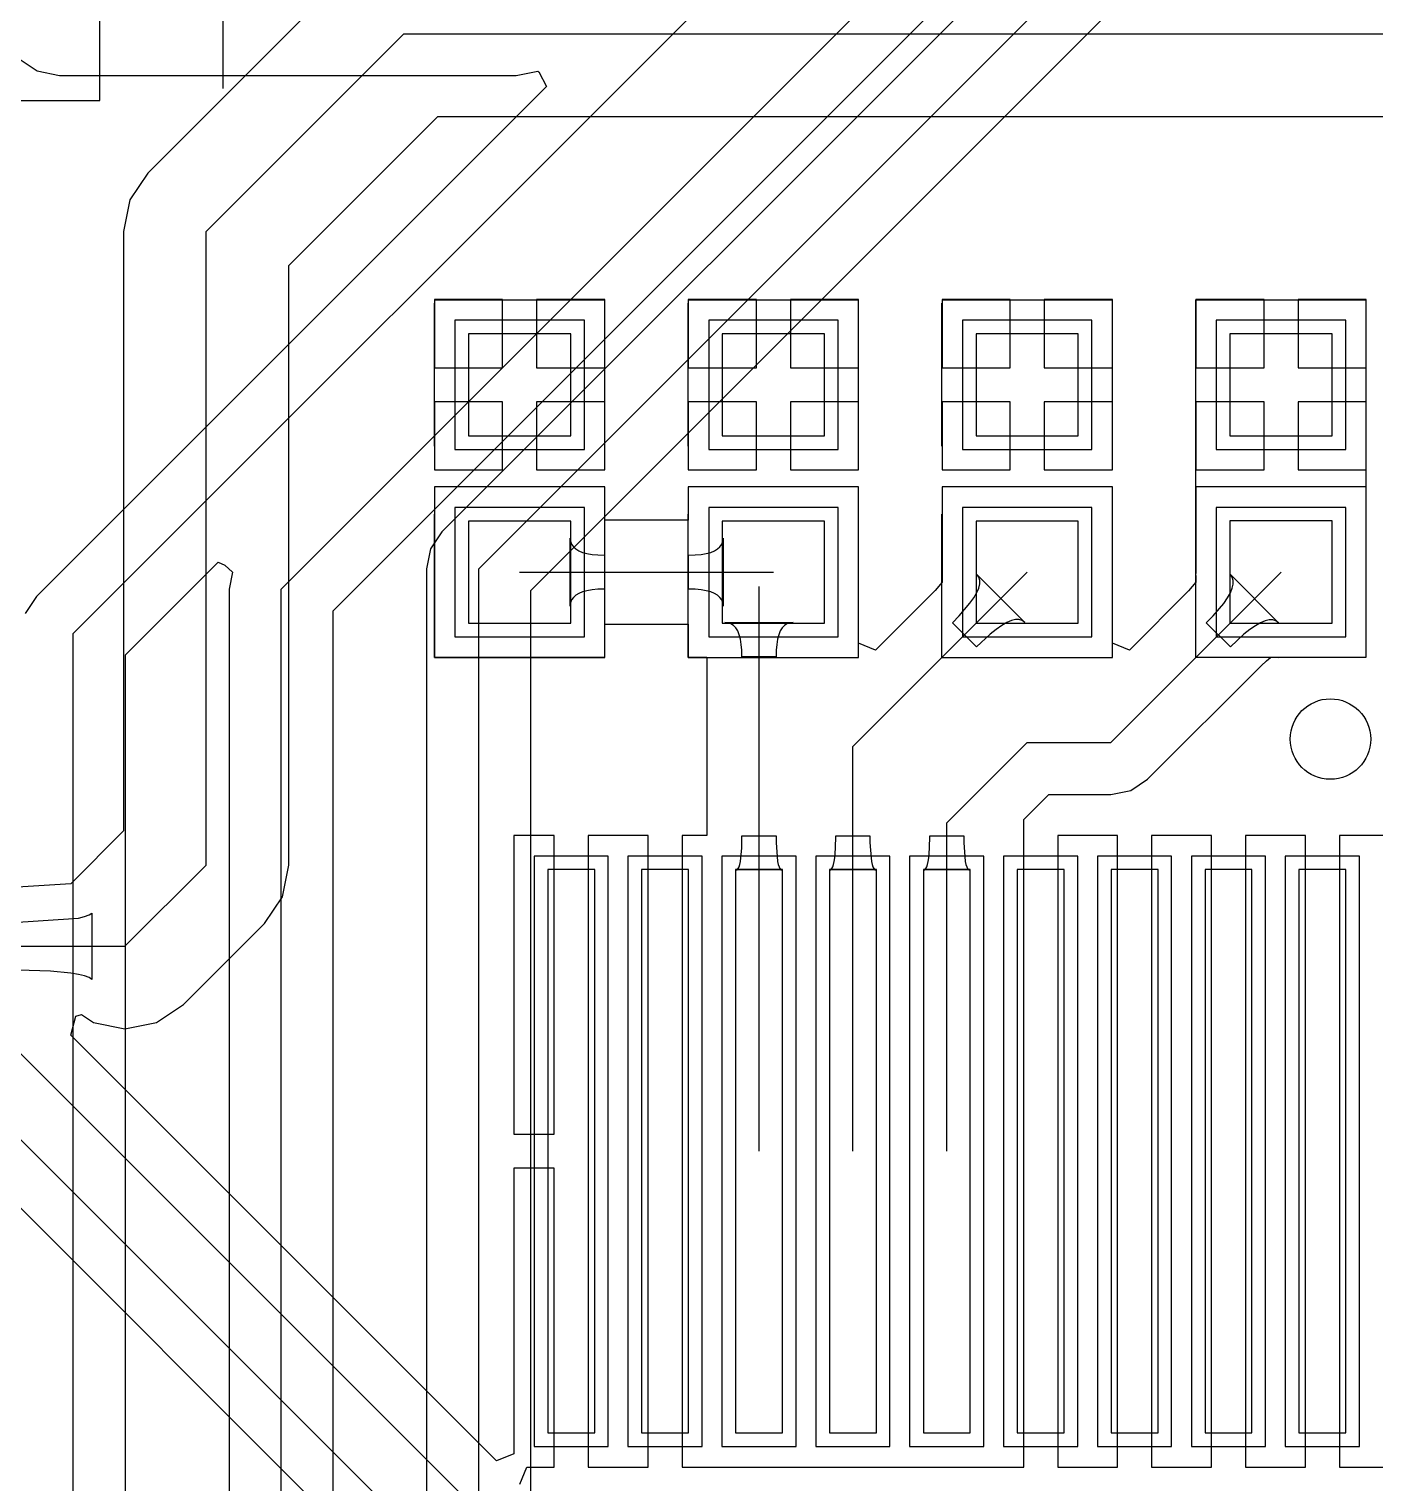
# Model space of a CAD drawing. Header units: millimetres. Extents: x 57.2 to 126.2, y 70.1 to 101.2.
# Drawn here: x 65.05 to 75.08, y 77.21 to 88.05 of the extents above; entities that cross this region are included whole.
import ezdxf

# ---------------------------------------------------------------- set-up
doc = ezdxf.new("R2010")
doc.units = ezdxf.units.MM
for name, color, linetype in [('BottomLayer', 5, 'Continuous'), ('MultiLayer', 9, 'Continuous'), ('TopLayer', 1, 'Continuous'), ('TopOverlay', 2, 'Continuous'), ('TopPaste', 8, 'Continuous'), ('TopSolder', 216, 'Continuous')]:
    doc.layers.add(name, color=color, linetype=linetype)

# ---------------------------------------------------------------- blocks, each defined once
blk = doc.blocks.new('C0603_6')
at = {"layer": 'TopLayer'}
for p, q in [((-0.356, 0.559), (-0.356, -0.203)), ((0.406, 0.559), (-0.356, 0.559)), ((0.406, -0.203), (0.406, 0.559)), ((1.041, 0.559), (1.041, -0.203)), ((1.803, 0.559), (1.041, 0.559)), ((1.803, -0.203), (1.803, 0.559)), ((-0.356, -0.203), (0.406, -0.203)), ((1.041, -0.203), (1.803, -0.203))]:
    blk.add_line(p, q, dxfattribs=at)
at = {"layer": 'TopOverlay'}
for p, q in [((-0.61, 0.813), (0.457, 0.813)), ((-0.61, 0.813), (-0.61, -0.457)), ((0.965, 0.813), (2.032, 0.813)), ((2.057, 0.813), (2.057, -0.457)), ((-0.61, -0.457), (0.457, -0.457)), ((0.965, -0.457), (2.032, -0.457))]:
    blk.add_line(p, q, dxfattribs=at)
at = {"layer": 'TopPaste'}
for p, q in [((-0.356, 0.559), (-0.356, -0.203)), ((0.406, 0.559), (-0.356, 0.559)), ((0.406, -0.203), (0.406, 0.559)), ((1.041, 0.559), (1.041, -0.203)), ((1.803, 0.559), (1.041, 0.559)), ((1.803, -0.203), (1.803, 0.559)), ((-0.356, -0.203), (0.406, -0.203)), ((1.041, -0.203), (1.803, -0.203))]:
    blk.add_line(p, q, dxfattribs=at)
at = {"layer": 'TopSolder'}
for p, q in [((-0.457, 0.66), (-0.457, -0.305)), ((0.508, 0.66), (-0.457, 0.66)), ((0.508, -0.305), (0.508, 0.66)), ((0.94, 0.66), (0.94, -0.305)), ((1.905, 0.66), (0.94, 0.66)), ((1.905, -0.305), (1.905, 0.66)), ((-0.457, -0.305), (0.508, -0.305)), ((0.94, -0.305), (1.905, -0.305))]:
    blk.add_line(p, q, dxfattribs=at)
blk = doc.blocks.new('C0603_7')
at = {"layer": 'TopLayer'}
for p, q in [((-0.356, 0.559), (-0.356, -0.203)), ((0.406, 0.559), (-0.356, 0.559)), ((0.406, -0.203), (0.406, 0.559)), ((1.041, 0.559), (1.041, -0.203)), ((1.803, 0.559), (1.041, 0.559)), ((1.803, -0.203), (1.803, 0.559)), ((-0.356, -0.203), (0.406, -0.203)), ((1.041, -0.203), (1.803, -0.203))]:
    blk.add_line(p, q, dxfattribs=at)
at = {"layer": 'TopOverlay'}
for p, q in [((-0.61, 0.813), (0.457, 0.813)), ((-0.61, 0.813), (-0.61, -0.457)), ((0.965, 0.813), (2.032, 0.813)), ((2.057, 0.813), (2.057, -0.457)), ((-0.61, -0.457), (0.457, -0.457)), ((0.965, -0.457), (2.032, -0.457))]:
    blk.add_line(p, q, dxfattribs=at)
at = {"layer": 'TopPaste'}
for p, q in [((-0.356, 0.559), (-0.356, -0.203)), ((0.406, 0.559), (-0.356, 0.559)), ((0.406, -0.203), (0.406, 0.559)), ((1.041, 0.559), (1.041, -0.203)), ((1.803, 0.559), (1.041, 0.559)), ((1.803, -0.203), (1.803, 0.559)), ((-0.356, -0.203), (0.406, -0.203)), ((1.041, -0.203), (1.803, -0.203))]:
    blk.add_line(p, q, dxfattribs=at)
at = {"layer": 'TopSolder'}
for p, q in [((-0.457, 0.66), (-0.457, -0.305)), ((0.508, 0.66), (-0.457, 0.66)), ((0.508, -0.305), (0.508, 0.66)), ((0.94, 0.66), (0.94, -0.305)), ((1.905, 0.66), (0.94, 0.66)), ((1.905, -0.305), (1.905, 0.66)), ((-0.457, -0.305), (0.508, -0.305)), ((0.94, -0.305), (1.905, -0.305))]:
    blk.add_line(p, q, dxfattribs=at)
blk = doc.blocks.new('C0603_8')
at = {"layer": 'TopLayer'}
for p, q in [((-0.356, 0.559), (-0.356, -0.203)), ((0.406, 0.559), (-0.356, 0.559)), ((0.406, -0.203), (0.406, 0.559)), ((1.041, 0.559), (1.041, -0.203)), ((1.803, 0.559), (1.041, 0.559)), ((1.803, -0.203), (1.803, 0.559)), ((-0.356, -0.203), (0.406, -0.203)), ((1.041, -0.203), (1.803, -0.203))]:
    blk.add_line(p, q, dxfattribs=at)
at = {"layer": 'TopOverlay'}
for p, q in [((-0.61, 0.813), (0.457, 0.813)), ((-0.61, 0.813), (-0.61, -0.457)), ((0.965, 0.813), (2.032, 0.813)), ((2.057, 0.813), (2.057, -0.457)), ((-0.61, -0.457), (0.457, -0.457)), ((0.965, -0.457), (2.032, -0.457))]:
    blk.add_line(p, q, dxfattribs=at)
at = {"layer": 'TopPaste'}
for p, q in [((-0.356, 0.559), (-0.356, -0.203)), ((0.406, 0.559), (-0.356, 0.559)), ((0.406, -0.203), (0.406, 0.559)), ((1.041, 0.559), (1.041, -0.203)), ((1.803, 0.559), (1.041, 0.559)), ((1.803, -0.203), (1.803, 0.559)), ((-0.356, -0.203), (0.406, -0.203)), ((1.041, -0.203), (1.803, -0.203))]:
    blk.add_line(p, q, dxfattribs=at)
at = {"layer": 'TopSolder'}
for p, q in [((-0.457, 0.66), (-0.457, -0.305)), ((0.508, 0.66), (-0.457, 0.66)), ((0.508, -0.305), (0.508, 0.66)), ((0.94, 0.66), (0.94, -0.305)), ((1.905, 0.66), (0.94, 0.66)), ((1.905, -0.305), (1.905, 0.66)), ((-0.457, -0.305), (0.508, -0.305)), ((0.94, -0.305), (1.905, -0.305))]:
    blk.add_line(p, q, dxfattribs=at)
blk = doc.blocks.new('R0603_29')
at = {"layer": 'TopLayer'}
for p, q in [((-1.079, 0.381), (-1.079, -0.381)), ((-0.317, 0.381), (-1.079, 0.381)), ((-0.317, -0.381), (-0.317, 0.381)), ((0.317, 0.381), (0.317, -0.381)), ((1.079, 0.381), (0.317, 0.381)), ((1.079, -0.381), (1.079, 0.381)), ((-1.079, -0.381), (-0.317, -0.381)), ((0.317, -0.381), (1.079, -0.381))]:
    blk.add_line(p, q, dxfattribs=at)
at = {"layer": 'TopOverlay'}
for p, q in [((1.333, 0.635), (-1.333, 0.635)), ((-1.333, -0.635), (-1.333, 0.635)), ((1.333, -0.635), (1.333, 0.635)), ((1.333, -0.635), (-1.333, -0.635))]:
    blk.add_line(p, q, dxfattribs=at)
at = {"layer": 'TopPaste'}
for p, q in [((-1.079, 0.381), (-1.079, -0.381)), ((-0.317, 0.381), (-1.079, 0.381)), ((-0.317, -0.381), (-0.317, 0.381)), ((0.317, 0.381), (0.317, -0.381)), ((1.079, 0.381), (0.317, 0.381)), ((1.079, -0.381), (1.079, 0.381)), ((-1.079, -0.381), (-0.317, -0.381)), ((0.317, -0.381), (1.079, -0.381))]:
    blk.add_line(p, q, dxfattribs=at)
at = {"layer": 'TopSolder'}
for p, q in [((-1.181, 0.483), (-1.181, -0.483)), ((-0.216, 0.483), (-1.181, 0.483)), ((-0.216, -0.483), (-0.216, 0.483)), ((0.216, 0.483), (0.216, -0.483)), ((1.181, 0.483), (0.216, 0.483)), ((1.181, -0.483), (1.181, 0.483)), ((-1.181, -0.483), (-0.216, -0.483)), ((0.216, -0.483), (1.181, -0.483))]:
    blk.add_line(p, q, dxfattribs=at)
blk = doc.blocks.new('SSH1106_B_50')
at = {"layer": 'TopLayer'}
for p, q in [((24.451, -5.23), (24.451, -9.43)), ((24.801, -5.23), (24.451, -5.23)), ((24.801, -9.43), (24.801, -5.23)), ((25.151, -5.23), (25.151, -9.43)), ((25.501, -5.23), (25.151, -5.23)), ((25.501, -9.43), (25.501, -5.23)), ((25.851, -5.23), (25.851, -9.43)), ((26.201, -5.23), (25.851, -5.23)), ((26.201, -9.43), (26.201, -5.23)), ((26.551, -5.23), (26.551, -9.43)), ((26.901, -5.23), (26.551, -5.23)), ((26.901, -9.43), (26.901, -5.23)), ((27.251, -5.23), (27.251, -9.43)), ((27.601, -5.23), (27.251, -5.23)), ((27.601, -9.43), (27.601, -5.23)), ((27.951, -5.23), (27.951, -9.43)), ((28.301, -5.23), (27.951, -5.23)), ((28.301, -9.43), (28.301, -5.23)), ((28.651, -5.23), (28.651, -9.43)), ((29.001, -5.23), (28.651, -5.23)), ((29.001, -9.43), (29.001, -5.23)), ((29.351, -5.23), (29.351, -9.43)), ((29.701, -5.23), (29.351, -5.23)), ((29.701, -9.43), (29.701, -5.23)), ((30.051, -5.23), (30.051, -9.43)), ((30.401, -5.23), (30.051, -5.23)), ((30.401, -9.43), (30.401, -5.23)), ((24.451, -9.43), (24.801, -9.43)), ((25.151, -9.43), (25.501, -9.43)), ((25.851, -9.43), (26.201, -9.43)), ((26.551, -9.43), (26.901, -9.43)), ((27.251, -9.43), (27.601, -9.43)), ((27.951, -9.43), (28.301, -9.43)), ((28.651, -9.43), (29.001, -9.43)), ((29.351, -9.43), (29.701, -9.43)), ((30.051, -9.43), (30.401, -9.43))]:
    blk.add_line(p, q, dxfattribs=at)
at = {"layer": 'TopPaste'}
for p, q in [((24.451, -5.23), (24.451, -9.43)), ((24.801, -5.23), (24.451, -5.23)), ((24.801, -9.43), (24.801, -5.23)), ((25.151, -5.23), (25.151, -9.43)), ((25.501, -5.23), (25.151, -5.23)), ((25.501, -9.43), (25.501, -5.23)), ((25.851, -5.23), (25.851, -9.43)), ((26.201, -5.23), (25.851, -5.23)), ((26.201, -9.43), (26.201, -5.23)), ((26.551, -5.23), (26.551, -9.43)), ((26.901, -5.23), (26.551, -5.23)), ((26.901, -9.43), (26.901, -5.23)), ((27.251, -5.23), (27.251, -9.43)), ((27.601, -5.23), (27.251, -5.23)), ((27.601, -9.43), (27.601, -5.23)), ((27.951, -5.23), (27.951, -9.43)), ((28.301, -5.23), (27.951, -5.23)), ((28.301, -9.43), (28.301, -5.23)), ((28.651, -5.23), (28.651, -9.43)), ((29.001, -5.23), (28.651, -5.23)), ((29.001, -9.43), (29.001, -5.23)), ((29.351, -5.23), (29.351, -9.43)), ((29.701, -5.23), (29.351, -5.23)), ((29.701, -9.43), (29.701, -5.23)), ((30.051, -5.23), (30.051, -9.43)), ((30.401, -5.23), (30.051, -5.23)), ((30.401, -9.43), (30.401, -5.23)), ((24.451, -9.43), (24.801, -9.43)), ((25.151, -9.43), (25.501, -9.43)), ((25.851, -9.43), (26.201, -9.43)), ((26.551, -9.43), (26.901, -9.43)), ((27.251, -9.43), (27.601, -9.43)), ((27.951, -9.43), (28.301, -9.43)), ((28.651, -9.43), (29.001, -9.43)), ((29.351, -9.43), (29.701, -9.43)), ((30.051, -9.43), (30.401, -9.43))]:
    blk.add_line(p, q, dxfattribs=at)
at = {"layer": 'TopSolder'}
for p, q in [((24.35, -5.128), (24.35, -9.531)), ((24.903, -5.128), (24.35, -5.128)), ((24.903, -9.531), (24.903, -5.128)), ((25.05, -5.128), (25.05, -9.531)), ((25.603, -5.128), (25.05, -5.128)), ((25.603, -9.531), (25.603, -5.128)), ((25.75, -5.128), (25.75, -9.531)), ((26.303, -5.128), (25.75, -5.128)), ((26.303, -9.531), (26.303, -5.128)), ((26.45, -5.128), (26.45, -9.531)), ((27.003, -5.128), (26.45, -5.128)), ((27.003, -9.531), (27.003, -5.128)), ((27.15, -5.128), (27.15, -9.531)), ((27.703, -5.128), (27.15, -5.128)), ((27.703, -9.531), (27.703, -5.128)), ((27.85, -5.128), (27.85, -9.531)), ((28.403, -5.128), (27.85, -5.128)), ((28.403, -9.531), (28.403, -5.128)), ((28.55, -5.128), (28.55, -9.531)), ((29.103, -5.128), (28.55, -5.128)), ((29.103, -9.531), (29.103, -5.128)), ((29.25, -5.128), (29.25, -9.531)), ((29.803, -5.128), (29.25, -5.128)), ((29.803, -9.531), (29.803, -5.128)), ((29.95, -5.128), (29.95, -9.531)), ((30.503, -5.128), (29.95, -5.128)), ((30.503, -9.531), (30.503, -5.128)), ((24.35, -9.531), (24.903, -9.531)), ((25.05, -9.531), (25.603, -9.531)), ((25.75, -9.531), (26.303, -9.531)), ((26.45, -9.531), (27.003, -9.531)), ((27.15, -9.531), (27.703, -9.531)), ((27.85, -9.531), (28.403, -9.531)), ((28.55, -9.531), (29.103, -9.531)), ((29.25, -9.531), (29.803, -9.531)), ((29.95, -9.531), (30.503, -9.531))]:
    blk.add_line(p, q, dxfattribs=at)
blk = doc.blocks.new('S2B_PH_SM4_TB_56')
at = {"layer": 'TopLayer'}
for p, q in [((-3.973, 3.894), (-3.973, 0.494)), ((-2.473, 3.894), (-3.973, 3.894)), ((-2.473, 0.494), (-2.473, 3.894)), ((2.727, 3.894), (2.727, 0.494)), ((4.227, 3.894), (2.727, 3.894)), ((4.227, 0.494), (4.227, 3.894)), ((-3.973, 0.494), (-2.473, 0.494)), ((2.727, 0.494), (4.227, 0.494)), ((-1.373, -1.806), (-1.373, -5.306)), ((-0.373, -1.806), (-1.373, -1.806)), ((-0.373, -5.306), (-0.373, -1.806)), ((0.627, -1.806), (0.627, -5.306)), ((1.627, -1.806), (0.627, -1.806)), ((1.627, -5.306), (1.627, -1.806)), ((-1.373, -5.306), (-0.373, -5.306)), ((0.627, -5.306), (1.627, -5.306))]:
    blk.add_line(p, q, dxfattribs=at)
at = {"layer": 'TopOverlay'}
for p, q in [((-2.073, 3.694), (2.327, 3.694)), ((-3.823, 0.094), (-3.823, -3.906)), ((4.077, 0.094), (4.077, -3.906)), ((-3.823, -3.906), (-1.773, -3.906)), ((2.027, -3.906), (4.077, -3.906)), ((3.035, -4.267), (3.035, -5.486)), ((-3.734, -4.826), (-2.489, -4.826)), ((2.413, -4.877), (3.658, -4.877))]:
    blk.add_line(p, q, dxfattribs=at)
blk.add_circle((2.408, -4.216), 0.127, dxfattribs=at)
at = {"layer": 'TopPaste'}
for p, q in [((-3.973, 3.894), (-3.973, 0.494)), ((-2.473, 3.894), (-3.973, 3.894)), ((-2.473, 0.494), (-2.473, 3.894)), ((2.727, 3.894), (2.727, 0.494)), ((4.227, 3.894), (2.727, 3.894)), ((4.227, 0.494), (4.227, 3.894)), ((-3.973, 0.494), (-2.473, 0.494)), ((2.727, 0.494), (4.227, 0.494)), ((-1.373, -1.806), (-1.373, -5.306)), ((-0.373, -1.806), (-1.373, -1.806)), ((-0.373, -5.306), (-0.373, -1.806)), ((0.627, -1.806), (0.627, -5.306)), ((1.627, -1.806), (0.627, -1.806)), ((1.627, -5.306), (1.627, -1.806)), ((-1.373, -5.306), (-0.373, -5.306)), ((0.627, -5.306), (1.627, -5.306))]:
    blk.add_line(p, q, dxfattribs=at)
at = {"layer": 'TopSolder'}
for p, q in [((-4.075, 3.996), (-4.075, 0.392)), ((-2.371, 3.996), (-4.075, 3.996)), ((-2.371, 0.392), (-2.371, 3.996)), ((2.625, 3.996), (2.625, 0.392)), ((4.329, 3.996), (2.625, 3.996)), ((4.329, 0.392), (4.329, 3.996)), ((-4.075, 0.392), (-2.371, 0.392)), ((2.625, 0.392), (4.329, 0.392)), ((-1.475, -1.704), (-1.475, -5.408)), ((-0.271, -1.704), (-1.475, -1.704)), ((-0.271, -5.408), (-0.271, -1.704)), ((0.525, -1.704), (0.525, -5.408)), ((1.729, -1.704), (0.525, -1.704)), ((1.729, -5.408), (1.729, -1.704)), ((-1.475, -5.408), (-0.271, -5.408)), ((0.525, -5.408), (1.729, -5.408))]:
    blk.add_line(p, q, dxfattribs=at)

msp = doc.modelspace()

# ---------------------------------------------------------------- linework, layer by layer
at = {"layer": 'BottomLayer'}
for p, q in [((66.929, 83.871), (73.076, 90.018)), ((65.38, 83.541), (71.044, 89.205)), ((67.317, 83.71), (72.772, 89.165)), ((68.402, 84.023), (73.533, 89.154)), ((72.909, 89.079), (68.128, 84.298)), ((68.791, 83.862), (73.513, 88.584)), ((64.969, 87.829), (65.111, 87.734)), ((65.111, 87.734), (65.278, 87.701)), ((65.278, 87.701), (68.682, 87.701)), ((68.682, 87.701), (68.843, 87.733)), ((68.843, 87.733), (68.851, 87.727)), ((68.851, 87.727), (68.907, 87.618)), ((68.907, 87.618), (65.105, 83.815)), ((68.128, 84.298), (68.043, 84.172)), ((68.043, 84.172), (68.014, 84.023)), ((65.768, 83.38), (66.461, 84.073)), ((66.461, 84.073), (66.509, 84.049)), ((66.509, 84.049), (66.566, 83.998)), ((68.014, 84.023), (68.014, 75.677)), ((68.402, 75.26), (68.402, 84.023)), ((66.566, 83.998), (66.541, 83.871)), ((65.105, 83.815), (65.021, 83.689)), ((66.541, 83.871), (66.541, 75.356)), ((66.929, 74.981), (66.929, 83.871)), ((68.791, 75.677), (68.791, 83.862)), ((67.317, 75.386), (67.317, 83.71)), ((65.38, 74.981), (65.38, 83.541)), ((65.768, 75.398), (65.768, 83.38))]:
    msp.add_line(p, q, dxfattribs=at)
msp.add_circle((74.752, 82.753), 0.3, dxfattribs=at)
at = {"layer": 'MultiLayer'}
msp.add_circle((74.752, 82.753), 0.3, dxfattribs=at)
at = {"layer": 'TopLayer'}
for p, q in [((67.408, 88.446), (65.935, 86.973)), ((66.37, 86.538), (67.843, 88.011)), ((67.843, 88.011), (77.953, 88.011)), ((66.986, 86.283), (68.098, 87.395)), ((68.098, 87.395), (75.789, 87.395)), ((65.935, 86.973), (65.801, 86.773)), ((65.801, 86.773), (65.754, 86.538)), ((65.754, 86.538), (65.754, 82.068)), ((66.37, 81.813), (66.37, 86.538)), ((66.986, 81.813), (66.986, 86.283)), ((68.58, 86.03), (68.072, 86.03)), ((68.072, 86.03), (68.072, 85.522)), ((68.58, 85.522), (68.58, 86.03)), ((69.342, 86.03), (68.834, 86.03)), ((68.834, 86.03), (68.834, 85.522)), ((69.342, 85.522), (69.342, 86.03)), ((70.472, 86.03), (69.964, 86.03)), ((69.964, 86.03), (69.964, 85.522)), ((70.472, 85.522), (70.472, 86.03)), ((71.234, 86.03), (70.726, 86.03)), ((70.726, 86.03), (70.726, 85.522)), ((71.234, 85.522), (71.234, 86.03)), ((72.365, 86.03), (71.857, 86.03)), ((71.857, 86.03), (71.857, 85.522)), ((72.365, 85.522), (72.365, 86.03)), ((73.127, 86.03), (72.619, 86.03)), ((72.619, 86.03), (72.619, 85.522)), ((73.127, 85.522), (73.127, 86.03)), ((74.257, 86.03), (73.749, 86.03)), ((73.749, 86.03), (73.749, 85.522)), ((74.257, 85.522), (74.257, 86.03)), ((75.019, 86.03), (74.511, 86.03)), ((74.511, 86.03), (74.511, 85.522)), ((75.019, 85.522), (75.019, 86.03)), ((68.072, 85.522), (68.58, 85.522)), ((68.834, 85.522), (69.342, 85.522)), ((69.964, 85.522), (70.472, 85.522)), ((70.726, 85.522), (71.234, 85.522)), ((71.857, 85.522), (72.365, 85.522)), ((72.619, 85.522), (73.127, 85.522)), ((73.749, 85.522), (74.257, 85.522)), ((74.511, 85.522), (75.019, 85.522)), ((68.58, 85.268), (68.072, 85.268)), ((68.072, 85.268), (68.072, 84.76)), ((68.58, 84.76), (68.58, 85.268)), ((69.342, 85.268), (68.834, 85.268)), ((68.834, 85.268), (68.834, 84.76)), ((69.342, 84.76), (69.342, 85.268)), ((70.472, 85.268), (69.964, 85.268)), ((69.964, 85.268), (69.964, 84.76)), ((70.472, 84.76), (70.472, 85.268)), ((71.234, 85.268), (70.726, 85.268)), ((70.726, 85.268), (70.726, 84.76)), ((71.234, 84.76), (71.234, 85.268)), ((72.365, 85.268), (71.857, 85.268)), ((71.857, 85.268), (71.857, 84.76)), ((72.365, 84.76), (72.365, 85.268)), ((73.127, 85.268), (72.619, 85.268)), ((72.619, 85.268), (72.619, 84.76)), ((73.127, 84.76), (73.127, 85.268)), ((74.257, 85.268), (73.749, 85.268)), ((73.749, 85.268), (73.749, 84.76)), ((74.257, 84.76), (74.257, 85.268)), ((75.019, 85.268), (74.511, 85.268)), ((74.511, 85.268), (74.511, 84.76)), ((75.019, 84.76), (75.019, 85.268)), ((68.072, 84.76), (68.58, 84.76)), ((68.834, 84.76), (69.342, 84.76)), ((69.964, 84.76), (70.472, 84.76)), ((70.726, 84.76), (71.234, 84.76)), ((71.857, 84.76), (72.365, 84.76)), ((72.619, 84.76), (73.127, 84.76)), ((73.749, 84.76), (74.257, 84.76)), ((74.511, 84.76), (75.019, 84.76)), ((69.342, 84.633), (68.072, 84.633)), ((68.072, 84.633), (68.072, 83.363)), ((69.342, 84.386), (69.342, 84.633)), ((71.234, 84.633), (69.964, 84.633)), ((69.964, 84.633), (69.964, 84.386)), ((71.234, 83.469), (71.234, 84.633)), ((73.127, 84.633), (71.857, 84.633)), ((71.857, 84.633), (71.857, 83.922)), ((73.127, 83.469), (73.127, 84.633)), ((75.019, 84.633), (73.749, 84.633)), ((73.749, 84.633), (73.749, 83.989)), ((75.019, 83.363), (75.019, 84.633)), ((69.964, 84.386), (69.342, 84.386)), ((69.085, 83.744), (69.085, 84.252)), ((69.085, 84.252), (69.087, 84.228)), ((69.087, 84.228), (69.095, 84.206)), ((70.214, 84.206), (70.222, 84.228)), ((70.222, 84.228), (70.224, 84.252)), ((70.224, 84.252), (70.224, 83.744)), ((69.095, 84.206), (69.108, 84.187)), ((69.108, 84.187), (69.126, 84.171)), ((69.126, 84.171), (69.148, 84.157)), ((69.148, 84.157), (69.176, 84.145)), ((69.176, 84.145), (69.209, 84.136)), ((69.209, 84.136), (69.248, 84.13)), ((69.248, 84.13), (69.291, 84.126)), ((69.291, 84.126), (69.339, 84.125)), ((69.339, 84.125), (69.339, 83.871)), ((69.967, 84.125), (70.016, 84.126)), ((69.967, 83.871), (69.967, 84.125)), ((70.016, 84.126), (70.06, 84.13)), ((70.06, 84.13), (70.098, 84.136)), ((70.098, 84.136), (70.132, 84.145)), ((70.132, 84.145), (70.16, 84.157)), ((70.16, 84.157), (70.183, 84.171)), ((70.183, 84.171), (70.201, 84.187)), ((70.201, 84.187), (70.214, 84.206)), ((68.707, 83.998), (70.599, 83.998)), ((71.192, 82.698), (72.492, 83.998)), ((71.857, 83.922), (71.804, 83.86)), ((72.131, 83.96), (72.117, 83.979)), ((72.117, 83.979), (72.473, 83.623)), ((72.13, 83.879), (72.137, 83.91)), ((72.138, 83.936), (72.131, 83.96)), ((72.137, 83.91), (72.138, 83.936)), ((73.114, 82.728), (74.384, 83.998)), ((73.749, 83.922), (73.695, 83.859)), ((73.749, 83.989), (73.747, 83.979)), ((73.747, 83.979), (73.749, 83.969)), ((73.749, 83.969), (73.749, 83.922)), ((74.02, 83.959), (74.006, 83.979)), ((74.006, 83.979), (74.365, 83.62)), ((74.027, 83.936), (74.02, 83.959)), ((74.02, 83.878), (74.027, 83.909)), ((74.027, 83.909), (74.027, 83.936)), ((69.095, 83.79), (69.087, 83.768)), ((69.108, 83.809), (69.095, 83.79)), ((69.126, 83.825), (69.108, 83.809)), ((69.148, 83.839), (69.126, 83.825)), ((69.176, 83.85), (69.148, 83.839)), ((69.209, 83.859), (69.176, 83.85)), ((69.248, 83.866), (69.209, 83.859)), ((69.291, 83.87), (69.248, 83.866)), ((69.339, 83.871), (69.291, 83.87)), ((70.016, 83.87), (69.967, 83.871)), ((70.06, 83.866), (70.016, 83.87)), ((70.098, 83.859), (70.06, 83.866)), ((70.132, 83.85), (70.098, 83.859)), ((70.16, 83.839), (70.132, 83.85)), ((70.183, 83.825), (70.16, 83.839)), ((70.201, 83.809), (70.183, 83.825)), ((70.214, 83.79), (70.201, 83.809)), ((70.222, 83.768), (70.214, 83.79)), ((70.492, 79.68), (70.492, 83.89)), ((71.804, 83.86), (71.361, 83.417)), ((72.064, 83.766), (72.093, 83.807)), ((72.093, 83.807), (72.115, 83.845)), ((72.115, 83.845), (72.13, 83.879)), ((73.695, 83.859), (73.254, 83.417)), ((73.956, 83.765), (73.984, 83.807)), ((73.984, 83.807), (74.006, 83.844)), ((74.006, 83.844), (74.02, 83.878)), ((69.087, 83.768), (69.085, 83.744)), ((70.224, 83.744), (70.222, 83.768)), ((71.985, 83.672), (72.064, 83.766)), ((73.877, 83.672), (73.956, 83.765)), ((69.342, 83.363), (69.342, 83.609)), ((69.342, 83.609), (69.964, 83.609)), ((69.964, 83.609), (69.964, 83.363)), ((70.262, 83.62), (70.238, 83.623)), ((70.238, 83.623), (70.746, 83.623)), ((70.283, 83.613), (70.262, 83.62)), ((70.302, 83.6), (70.283, 83.613)), ((70.319, 83.582), (70.302, 83.6)), ((70.333, 83.559), (70.319, 83.582)), ((70.664, 83.582), (70.65, 83.559)), ((70.681, 83.6), (70.664, 83.582)), ((70.7, 83.613), (70.681, 83.6)), ((70.721, 83.62), (70.7, 83.613)), ((70.746, 83.623), (70.721, 83.62)), ((71.934, 83.62), (71.985, 83.672)), ((72.114, 83.44), (71.934, 83.62)), ((72.26, 83.57), (72.215, 83.534)), ((72.301, 83.6), (72.26, 83.57)), ((72.339, 83.621), (72.301, 83.6)), ((72.373, 83.636), (72.339, 83.621)), ((72.403, 83.644), (72.373, 83.636)), ((72.43, 83.644), (72.403, 83.644)), ((72.453, 83.637), (72.43, 83.644)), ((72.473, 83.623), (72.453, 83.637)), ((73.826, 83.62), (73.877, 83.672)), ((74.006, 83.44), (73.826, 83.62)), ((74.151, 83.57), (74.107, 83.534)), ((74.193, 83.598), (74.151, 83.57)), ((74.23, 83.62), (74.193, 83.598)), ((74.265, 83.634), (74.23, 83.62)), ((74.295, 83.641), (74.265, 83.634)), ((74.322, 83.641), (74.295, 83.641)), ((74.345, 83.634), (74.322, 83.641)), ((74.365, 83.62), (74.345, 83.634)), ((70.344, 83.53), (70.333, 83.559)), ((70.353, 83.497), (70.344, 83.53)), ((70.36, 83.458), (70.353, 83.497)), ((70.63, 83.497), (70.624, 83.458)), ((70.639, 83.53), (70.63, 83.497)), ((70.65, 83.559), (70.639, 83.53)), ((71.361, 83.417), (71.234, 83.469)), ((72.215, 83.534), (72.114, 83.44)), ((73.254, 83.417), (73.127, 83.469)), ((74.107, 83.534), (74.006, 83.44)), ((68.072, 83.363), (69.342, 83.363)), ((69.964, 83.363), (70.103, 83.363)), ((70.103, 83.363), (70.103, 82.034)), ((70.363, 83.415), (70.36, 83.458)), ((70.365, 83.366), (70.363, 83.415)), ((70.619, 83.366), (70.365, 83.366)), ((70.62, 83.415), (70.619, 83.366)), ((70.624, 83.458), (70.62, 83.415)), ((74.276, 83.337), (74.306, 83.362)), ((74.306, 83.362), (74.308, 83.363)), ((74.308, 83.363), (74.355, 83.363)), ((74.355, 83.363), (74.365, 83.361)), ((74.365, 83.361), (74.375, 83.363)), ((74.375, 83.363), (75.019, 83.363)), ((73.389, 82.453), (74.235, 83.299)), ((74.235, 83.299), (74.276, 83.337)), ((71.892, 82.128), (72.492, 82.728)), ((72.492, 82.728), (73.114, 82.728)), ((71.192, 79.68), (71.192, 82.698)), ((73.263, 82.369), (73.389, 82.453)), ((72.464, 82.151), (72.653, 82.339)), ((72.653, 82.339), (73.114, 82.339)), ((73.114, 82.339), (73.263, 82.369)), ((65.754, 82.068), (65.361, 81.675)), ((71.892, 79.68), (71.892, 82.128)), ((72.465, 82.15), (72.464, 82.151)), ((72.465, 79.68), (72.465, 82.15)), ((68.965, 82.034), (68.663, 82.034)), ((68.663, 82.034), (68.663, 79.807)), ((68.965, 79.807), (68.965, 82.034)), ((69.665, 82.034), (69.219, 82.034)), ((69.219, 82.034), (69.219, 79.68)), ((69.665, 79.68), (69.665, 82.034)), ((70.103, 82.034), (69.919, 82.034)), ((69.919, 82.034), (69.919, 79.68)), ((70.363, 81.939), (70.365, 82.031)), ((70.365, 82.031), (70.619, 82.031)), ((70.619, 82.031), (70.619, 81.982)), ((70.619, 81.982), (70.63, 81.84)), ((71.063, 81.939), (71.065, 82.031)), ((71.065, 82.031), (71.319, 82.031)), ((71.319, 82.031), (71.319, 81.982)), ((71.319, 81.982), (71.33, 81.84)), ((71.763, 81.939), (71.765, 82.031)), ((71.765, 82.031), (72.019, 82.031)), ((72.019, 82.031), (72.019, 81.982)), ((72.019, 81.982), (72.03, 81.84)), ((72.863, 82.034), (72.719, 82.034)), ((72.719, 82.034), (72.719, 79.68)), ((73.165, 82.034), (72.863, 82.034)), ((72.863, 82.034), (72.863, 82.034)), ((73.165, 79.68), (73.165, 82.034)), ((73.865, 82.034), (73.419, 82.034)), ((73.419, 82.034), (73.419, 79.68)), ((73.865, 79.68), (73.865, 82.034)), ((74.565, 82.034), (74.119, 82.034)), ((74.119, 82.034), (74.119, 79.68)), ((74.565, 79.68), (74.565, 82.034)), ((75.265, 82.034), (74.819, 82.034)), ((74.819, 82.034), (74.819, 79.68)), ((70.348, 81.817), (70.353, 81.84)), ((70.353, 81.84), (70.357, 81.868)), ((70.357, 81.868), (70.363, 81.939)), ((70.63, 81.84), (70.635, 81.817)), ((71.048, 81.817), (71.053, 81.84)), ((71.053, 81.84), (71.057, 81.868)), ((71.057, 81.868), (71.063, 81.939)), ((71.33, 81.84), (71.335, 81.817)), ((71.748, 81.817), (71.753, 81.84)), ((71.753, 81.84), (71.757, 81.868)), ((71.757, 81.868), (71.763, 81.939)), ((72.03, 81.84), (72.035, 81.817)), ((65.765, 81.208), (66.37, 81.813)), ((66.939, 81.578), (66.986, 81.813)), ((70.32, 81.777), (70.328, 81.779)), ((70.664, 81.777), (70.32, 81.777)), ((70.328, 81.779), (70.336, 81.787)), ((70.336, 81.787), (70.343, 81.8)), ((70.343, 81.8), (70.348, 81.817)), ((70.635, 81.817), (70.641, 81.8)), ((70.641, 81.8), (70.647, 81.787)), ((70.647, 81.787), (70.655, 81.779)), ((70.655, 81.779), (70.664, 81.777)), ((71.02, 81.777), (71.028, 81.779)), ((71.364, 81.777), (71.02, 81.777)), ((71.028, 81.779), (71.036, 81.787)), ((71.036, 81.787), (71.043, 81.8)), ((71.043, 81.8), (71.048, 81.817)), ((71.335, 81.817), (71.341, 81.8)), ((71.341, 81.8), (71.347, 81.787)), ((71.347, 81.787), (71.355, 81.779)), ((71.355, 81.779), (71.364, 81.777)), ((71.72, 81.777), (71.728, 81.779)), ((72.064, 81.777), (71.72, 81.777)), ((71.728, 81.779), (71.736, 81.787)), ((71.736, 81.787), (71.743, 81.8)), ((71.743, 81.8), (71.748, 81.817)), ((72.035, 81.817), (72.041, 81.8)), ((72.041, 81.8), (72.047, 81.787)), ((72.047, 81.787), (72.055, 81.779)), ((72.055, 81.779), (72.064, 81.777)), ((65.361, 81.675), (64.925, 81.646)), ((66.806, 81.378), (66.939, 81.578)), ((64.893, 81.384), (65.419, 81.419)), ((65.419, 81.419), (65.464, 81.43)), ((65.464, 81.43), (65.497, 81.442)), ((65.497, 81.442), (65.518, 81.456)), ((65.518, 81.456), (65.518, 80.961)), ((66.201, 80.773), (66.806, 81.378)), ((62.961, 81.208), (65.765, 81.208)), ((65.211, 81.022), (64.893, 81.033)), ((65.362, 81.007), (65.211, 81.022)), ((65.419, 80.998), (65.362, 81.007)), ((65.464, 80.987), (65.419, 80.998)), ((65.497, 80.975), (65.464, 80.987)), ((65.518, 80.961), (65.497, 80.975)), ((66.001, 80.639), (66.201, 80.773)), ((65.362, 80.545), (65.399, 80.687)), ((65.399, 80.687), (65.441, 80.699)), ((65.441, 80.699), (65.53, 80.639)), ((64.838, 80.558), (70.013, 75.384)), ((68.536, 77.371), (65.362, 80.545)), ((65.53, 80.639), (65.765, 80.593)), ((65.765, 80.593), (66.001, 80.639)), ((64.846, 79.908), (69.825, 74.93)), ((68.663, 79.807), (68.965, 79.807)), ((69.219, 79.68), (69.219, 77.326)), ((69.665, 77.326), (69.665, 79.68)), ((69.919, 79.68), (69.919, 77.326)), ((72.465, 77.326), (72.465, 79.68)), ((72.719, 79.68), (72.719, 77.326)), ((73.165, 77.326), (73.165, 79.68)), ((73.419, 79.68), (73.419, 77.326)), ((73.865, 77.326), (73.865, 79.68)), ((74.119, 79.68), (74.119, 77.326)), ((74.565, 77.326), (74.565, 79.68)), ((74.819, 79.68), (74.819, 77.326)), ((64.697, 79.547), (68.308, 75.936)), ((68.965, 79.553), (68.663, 79.553)), ((68.663, 79.553), (68.663, 77.424)), ((68.965, 77.326), (68.965, 79.553)), ((68.663, 77.424), (68.536, 77.371)), ((68.708, 77.199), (68.761, 77.326)), ((68.761, 77.326), (68.965, 77.326)), ((69.219, 77.326), (69.665, 77.326)), ((69.919, 77.326), (72.163, 77.326)), ((72.163, 77.326), (72.163, 77.326)), ((72.163, 77.326), (72.465, 77.326)), ((72.719, 77.326), (73.021, 77.326)), ((73.021, 77.326), (73.021, 77.326)), ((73.021, 77.326), (73.165, 77.326)), ((73.419, 77.326), (73.865, 77.326)), ((74.119, 77.326), (74.565, 77.326)), ((74.819, 77.326), (75.265, 77.326))]:
    msp.add_line(p, q, dxfattribs=at)
msp.add_circle((74.752, 82.753), 0.3, dxfattribs=at)

# ---------------------------------------------------------------- block references
for name, p, rotation in [('SSH1106_B_50', (99.318, 72.35), 180), ('S2B_PH_SM4_TB_56', (61.671, 91.338), 90), ('C0603_8', (68.885, 83.972), 90), ('C0603_7', (70.777, 83.972), 90), ('C0603_6', (72.669, 83.972), 90), ('R0603_29', (74.384, 84.696), 270)]:
    msp.add_blockref(name, p, dxfattribs=dict(rotation=rotation))

doc.saveas('drawing.dxf')
